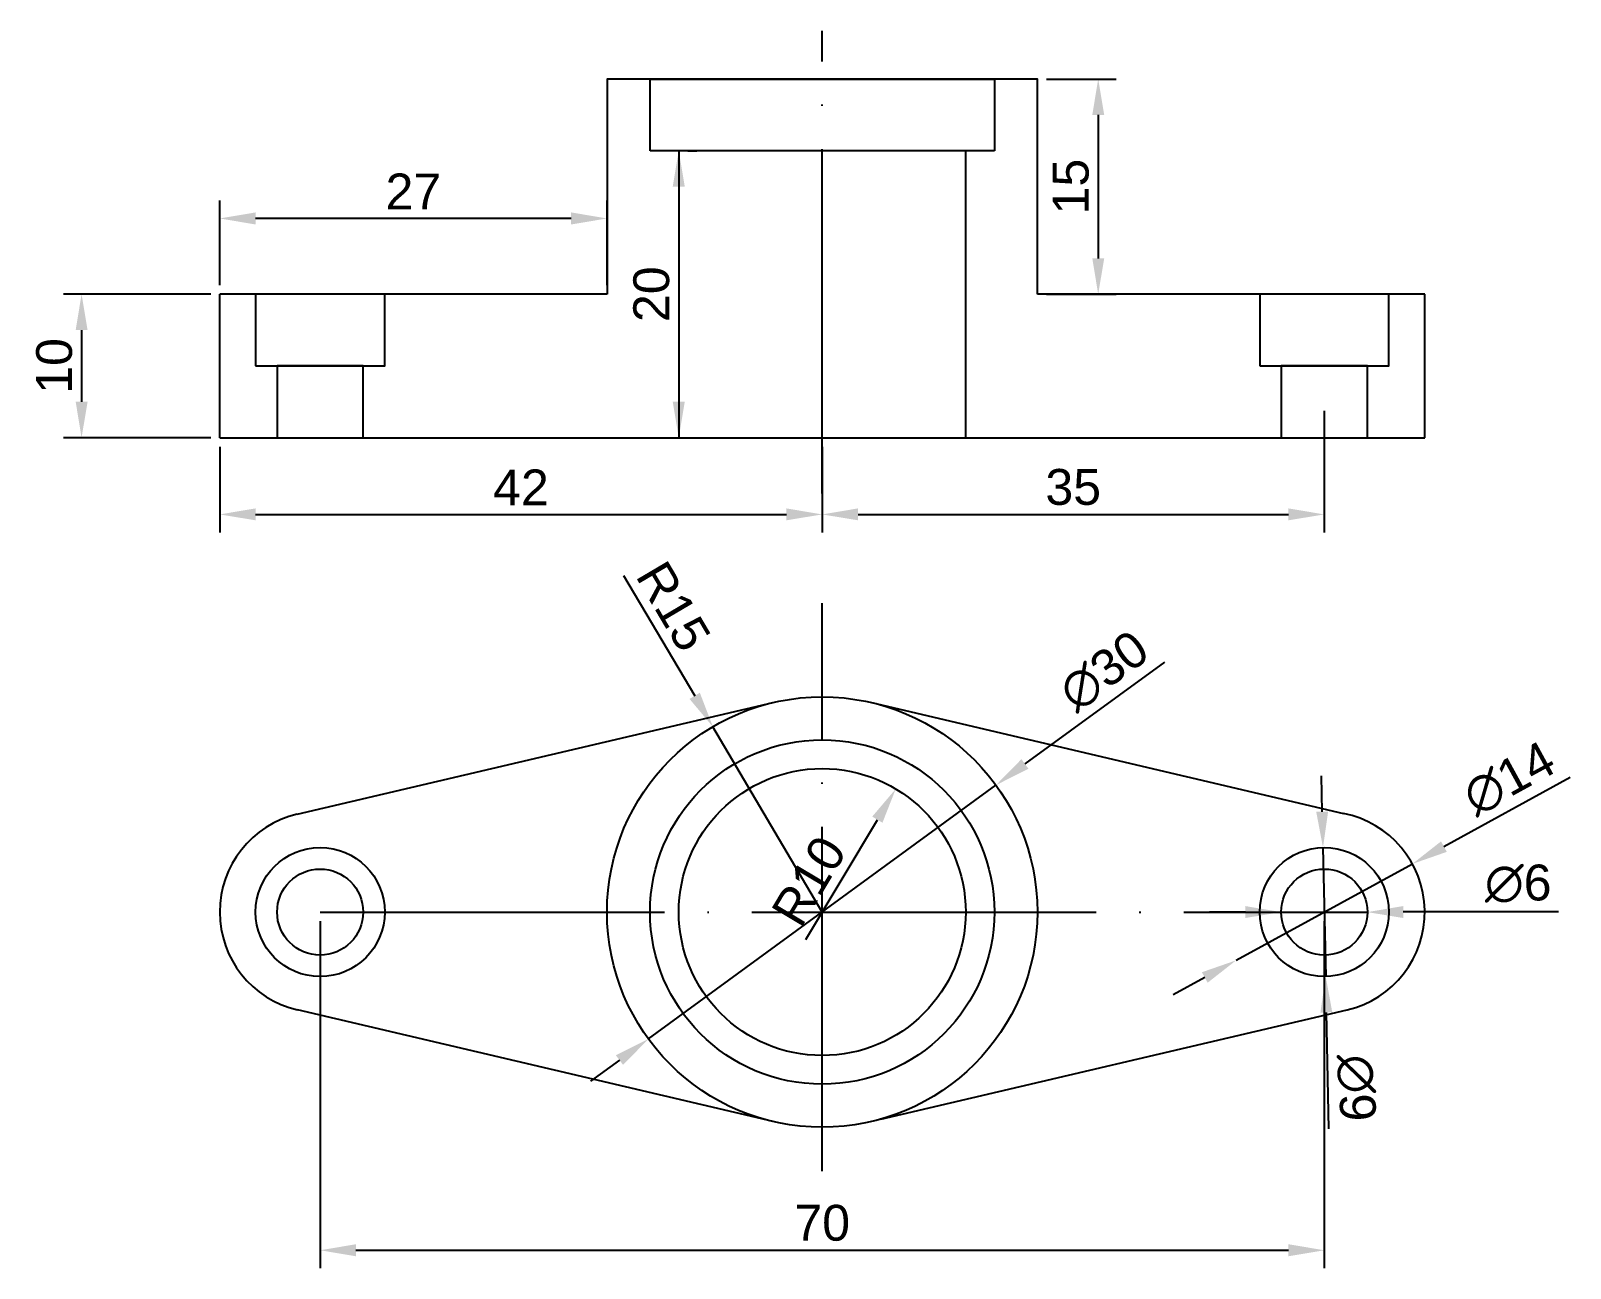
# Model space of a CAD drawing. Header units: millimetres. Extents: x 2279 to 2386, y 2074 to 2160.
import ezdxf

# ---------------------------------------------------------------- set-up
doc = ezdxf.new("R2010")
doc.units = ezdxf.units.MM
doc.linetypes.add('ACAD_ISO04W100', pattern=[30, 24, -3, 0, -3])
doc.layers.add('Cotas', color=5, linetype='Continuous')
doc.layers.add('Ocultas', color=7, linetype='ACAD_ISO04W100', transparency=0.45)
doc.styles.get("Standard").update_dxf_attribs({"font": 'arial.ttf'})
doc.dimstyles.new('ISO-25', dxfattribs={"dimtxt": 2.5, "dimasz": 2.5, "dimexe": 1.25, "dimexo": 0.625, "dimtad": 1, "dimtxsty": 'Standard', "dimcen": 2.5, "dimadec": 0, "dimazin": 0, "dimtfac": 1, "dimtmove": 0, "dimatfit": 3, "dimfxl": 1, "dimarcsym": 0})

# ---------------------------------------------------------------- blocks, each defined once
blk = doc.blocks.new('*D51')
at = {"layer": 'Cotas', "color": 0, "lineweight": -2, "transparency": 16777216}
for p, q in [((2291.14, 2141.42), (2280.88, 2141.42)), ((2282.13, 2138.92), (2282.13, 2133.92)), ((2291.14, 2131.42), (2280.88, 2131.42))]:
    blk.add_line(p, q, dxfattribs=at)
at = {"layer": 'Cotas', "color": 0, "transparency": 16777216}
for points in [[(2281.72, 2138.92), (2282.55, 2138.92), (2282.13, 2141.42)], [(2281.72, 2133.92), (2282.55, 2133.92), (2282.13, 2131.42)]]:
    blk.add_solid(points, dxfattribs=at)
at = {"layer": 'Defpoints', "color": 0, "transparency": 16777216}
for p in [(2291.76, 2141.42), (2282.13, 2131.42), (2291.76, 2131.42)]:
    blk.add_point(p, dxfattribs=at)
at = {"layer": 'Cotas', "color": 0, "transparency": 16777216, "insert": (2280.23, 2136.42), "char_height": 2.5, "attachment_point": 5, "rotation": 90}
blk.add_mtext('10', dxfattribs=at)
blk = doc.blocks.new('*D52')
at = {"layer": 'Cotas', "color": 0, "lineweight": -2, "transparency": 16777216}
for p, q in [((2349.39, 2156.42), (2354.25, 2156.42)), ((2353, 2153.92), (2353, 2143.92)), ((2349.39, 2141.42), (2354.25, 2141.42))]:
    blk.add_line(p, q, dxfattribs=at)
at = {"layer": 'Cotas', "color": 0, "transparency": 16777216}
for points in [[(2352.59, 2153.92), (2353.42, 2153.92), (2353, 2156.42)], [(2352.59, 2143.92), (2353.42, 2143.92), (2353, 2141.42)]]:
    blk.add_solid(points, dxfattribs=at)
at = {"layer": 'Defpoints', "color": 0, "transparency": 16777216}
for p in [(2348.76, 2156.42), (2348.76, 2141.42), (2353, 2141.42)]:
    blk.add_point(p, dxfattribs=at)
at = {"layer": 'Cotas', "color": 0, "transparency": 16777216, "insert": (2351.1, 2148.92), "char_height": 2.5, "attachment_point": 5, "rotation": 90}
blk.add_mtext('15', dxfattribs=at)
blk = doc.blocks.new('*D53')
at = {"layer": 'Cotas', "color": 0, "lineweight": -2, "transparency": 16777216}
for p, q in [((2324.39, 2151.42), (2325.01, 2151.42)), ((2323.76, 2148.92), (2323.76, 2133.92)), ((2324.39, 2131.42), (2325.01, 2131.42))]:
    blk.add_line(p, q, dxfattribs=at)
at = {"layer": 'Cotas', "color": 0, "transparency": 16777216}
for points in [[(2323.34, 2148.92), (2324.18, 2148.92), (2323.76, 2151.42)], [(2323.34, 2133.92), (2324.18, 2133.92), (2323.76, 2131.42)]]:
    blk.add_solid(points, dxfattribs=at)
at = {"layer": 'Defpoints', "color": 0, "transparency": 16777216}
for p in [(2323.76, 2151.42), (2323.76, 2131.42), (2323.76, 2131.42)]:
    blk.add_point(p, dxfattribs=at)
at = {"layer": 'Cotas', "color": 0, "transparency": 16777216, "insert": (2321.86, 2141.42), "char_height": 2.5, "attachment_point": 5, "rotation": 90}
blk.add_mtext('20', dxfattribs=at)
blk = doc.blocks.new('*D54')
at = {"layer": 'Cotas', "color": 0, "lineweight": -2, "transparency": 16777216}
for p, q in [((2291.76, 2142.04), (2291.76, 2147.95)), ((2318.76, 2142.04), (2318.76, 2147.95)), ((2316.26, 2146.7), (2294.26, 2146.7))]:
    blk.add_line(p, q, dxfattribs=at)
at = {"layer": 'Cotas', "color": 0, "transparency": 16777216}
for points in [[(2294.26, 2147.12), (2294.26, 2146.28), (2291.76, 2146.7)], [(2316.26, 2147.12), (2316.26, 2146.28), (2318.76, 2146.7)]]:
    blk.add_solid(points, dxfattribs=at)
at = {"layer": 'Defpoints', "color": 0, "transparency": 16777216}
for p in [(2291.76, 2146.7), (2291.76, 2141.42), (2318.76, 2141.42)]:
    blk.add_point(p, dxfattribs=at)
at = {"layer": 'Cotas', "color": 0, "transparency": 16777216, "insert": (2305.26, 2148.58), "char_height": 2.5, "attachment_point": 5}
blk.add_mtext('27', dxfattribs=at)
blk = doc.blocks.new('*D55')
at = {"layer": 'Cotas', "color": 0, "lineweight": -2, "transparency": 16777216}
for p, q in [((2291.76, 2130.79), (2291.76, 2124.82)), ((2333.76, 2130.79), (2333.76, 2124.82)), ((2294.26, 2126.07), (2331.26, 2126.07))]:
    blk.add_line(p, q, dxfattribs=at)
at = {"layer": 'Cotas', "color": 0, "transparency": 16777216}
for points in [[(2294.26, 2126.49), (2294.26, 2125.66), (2291.76, 2126.07)], [(2331.26, 2126.49), (2331.26, 2125.66), (2333.76, 2126.07)]]:
    blk.add_solid(points, dxfattribs=at)
at = {"layer": 'Defpoints', "color": 0, "transparency": 16777216}
for p in [(2291.76, 2131.42), (2333.76, 2131.42), (2333.76, 2126.07)]:
    blk.add_point(p, dxfattribs=at)
at = {"layer": 'Cotas', "color": 0, "transparency": 16777216, "insert": (2312.76, 2127.95), "char_height": 2.5, "attachment_point": 5}
blk.add_mtext('42', dxfattribs=at)
blk = doc.blocks.new('*D56')
at = {"layer": 'Cotas', "color": 0, "lineweight": -2, "transparency": 16777216}
blk.add_line((2332.63, 2096.45), (2337.61, 2104.79), dxfattribs=at)
at = {"layer": 'Cotas', "color": 0, "transparency": 16777216}
blk.add_solid([(2337.25, 2105.01), (2337.96, 2104.58), (2338.89, 2106.94)], dxfattribs=at)
at = {"layer": 'Defpoints', "color": 0, "transparency": 16777216}
for p in [(2338.89, 2106.94), (2333.76, 2098.35)]:
    blk.add_point(p, dxfattribs=at)
at = {"layer": 'Cotas', "color": 0, "transparency": 16777216, "insert": (2332.84, 2100.52), "char_height": 2.5, "attachment_point": 5, "rotation": 59.1708}
blk.add_mtext('R10', dxfattribs=at)
blk = doc.blocks.new('*D57')
at = {"layer": 'Cotas', "color": 0, "lineweight": -2, "transparency": 16777216}
for p, q in [((2319.92, 2121.82), (2324.87, 2113.43)), ((2333.76, 2098.35), (2326.14, 2111.27))]:
    blk.add_line(p, q, dxfattribs=at)
at = {"layer": 'Cotas', "color": 0, "transparency": 16777216}
blk.add_solid([(2325.23, 2113.64), (2324.51, 2113.21), (2326.14, 2111.27)], dxfattribs=at)
at = {"layer": 'Defpoints', "color": 0, "transparency": 16777216}
for p in [(2326.14, 2111.27), (2333.76, 2098.35)]:
    blk.add_point(p, dxfattribs=at)
at = {"layer": 'Cotas', "color": 0, "transparency": 16777216, "insert": (2323.39, 2119.66), "char_height": 2.5, "attachment_point": 5, "rotation": 300.5442}
blk.add_mtext('R15', dxfattribs=at)
blk = doc.blocks.new('*D58')
at = {"layer": 'Cotas', "color": 0, "lineweight": -2, "transparency": 16777216}
for p, q in [((2357.62, 2115.78), (2347.89, 2108.68)), ((2321.65, 2089.51), (2345.87, 2107.2)), ((2319.63, 2088.03), (2317.61, 2086.56))]:
    blk.add_line(p, q, dxfattribs=at)
at = {"layer": 'Cotas', "color": 0, "transparency": 16777216}
for points in [[(2347.65, 2109.01), (2348.14, 2108.34), (2345.87, 2107.2)], [(2319.38, 2088.37), (2319.88, 2087.7), (2321.65, 2089.51)]]:
    blk.add_solid(points, dxfattribs=at)
at = {"layer": 'Defpoints', "color": 0, "transparency": 16777216}
for p in [(2345.87, 2107.2), (2321.65, 2089.51)]:
    blk.add_point(p, dxfattribs=at)
at = {"layer": 'Cotas', "color": 0, "transparency": 16777216, "insert": (2353.41, 2115.15), "char_height": 2.5, "attachment_point": 5, "rotation": 36.1446}
blk.add_mtext('∅30', dxfattribs=at)
blk = doc.blocks.new('*D59')
at = {"layer": 'Cotas', "color": 0, "lineweight": -2, "transparency": 16777216}
for p, q in [((2368.61, 2105.35), (2368.56, 2107.85)), ((2368.67, 2102.85), (2368.86, 2093.86)), ((2369.08, 2083.24), (2368.91, 2091.36))]:
    blk.add_line(p, q, dxfattribs=at)
at = {"layer": 'Cotas', "color": 0, "transparency": 16777216}
for points in [[(2369.03, 2105.36), (2368.2, 2105.34), (2368.67, 2102.85)], [(2369.32, 2091.36), (2368.49, 2091.35), (2368.86, 2093.86)]]:
    blk.add_solid(points, dxfattribs=at)
at = {"layer": 'Defpoints', "color": 0, "transparency": 16777216}
for p in [(2368.67, 2102.85), (2368.86, 2093.86)]:
    blk.add_point(p, dxfattribs=at)
at = {"layer": 'Cotas', "color": 0, "transparency": 16777216, "insert": (2370.99, 2086.09), "char_height": 2.5, "attachment_point": 5, "rotation": 271.2003}
blk.add_mtext('∅9', dxfattribs=at)
blk = doc.blocks.new('*D60')
at = {"layer": 'Cotas', "color": 0, "lineweight": -2, "transparency": 16777216}
for p, q in [((2363.26, 2098.35), (2360.76, 2098.35)), ((2365.76, 2098.35), (2371.76, 2098.35)), ((2385.09, 2098.36), (2374.26, 2098.36))]:
    blk.add_line(p, q, dxfattribs=at)
at = {"layer": 'Cotas', "color": 0, "transparency": 16777216}
for points in [[(2363.26, 2098.77), (2363.26, 2097.94), (2365.76, 2098.35)], [(2374.26, 2098.77), (2374.26, 2097.94), (2371.76, 2098.35)]]:
    blk.add_solid(points, dxfattribs=at)
at = {"layer": 'Defpoints', "color": 0, "transparency": 16777216}
for p in [(2365.76, 2098.35), (2371.76, 2098.35)]:
    blk.add_point(p, dxfattribs=at)
at = {"layer": 'Cotas', "color": 0, "transparency": 16777216, "insert": (2382.28, 2100.33), "char_height": 2.5, "attachment_point": 5, "rotation": 0.0083}
blk.add_mtext('∅6', dxfattribs=at)
blk = doc.blocks.new('*D61')
at = {"layer": 'Cotas', "color": 0, "lineweight": -2, "transparency": 16777216}
for p, q in [((2385.9, 2107.73), (2377.1, 2102.91)), ((2362.62, 2094.99), (2374.9, 2101.71)), ((2360.43, 2093.79), (2358.23, 2092.59))]:
    blk.add_line(p, q, dxfattribs=at)
at = {"layer": 'Cotas', "color": 0, "transparency": 16777216}
for points in [[(2376.9, 2103.28), (2377.3, 2102.55), (2374.9, 2101.71)], [(2360.23, 2094.16), (2360.63, 2093.43), (2362.62, 2094.99)]]:
    blk.add_solid(points, dxfattribs=at)
at = {"layer": 'Defpoints', "color": 0, "transparency": 16777216}
for p in [(2374.9, 2101.71), (2362.62, 2094.99)]:
    blk.add_point(p, dxfattribs=at)
at = {"layer": 'Cotas', "color": 0, "transparency": 16777216, "insert": (2381.65, 2107.65), "char_height": 2.5, "attachment_point": 5, "rotation": 28.6821}
blk.add_mtext('∅14', dxfattribs=at)
blk = doc.blocks.new('*D62')
at = {"layer": 'Cotas', "color": 0, "lineweight": -2, "transparency": 16777216}
for p, q in [((2298.76, 2097.73), (2298.76, 2073.53)), ((2368.76, 2097.73), (2368.76, 2073.53)), ((2301.26, 2074.78), (2366.26, 2074.78))]:
    blk.add_line(p, q, dxfattribs=at)
at = {"layer": 'Cotas', "color": 0, "transparency": 16777216}
for points in [[(2301.26, 2075.2), (2301.26, 2074.36), (2298.76, 2074.78)], [(2366.26, 2075.2), (2366.26, 2074.36), (2368.76, 2074.78)]]:
    blk.add_solid(points, dxfattribs=at)
at = {"layer": 'Defpoints', "color": 0, "transparency": 16777216}
for p in [(2298.76, 2098.35), (2368.76, 2098.35), (2368.76, 2074.78)]:
    blk.add_point(p, dxfattribs=at)
at = {"layer": 'Cotas', "color": 0, "transparency": 16777216, "insert": (2333.76, 2076.68), "char_height": 2.5, "attachment_point": 5}
blk.add_mtext('70', dxfattribs=at)
blk = doc.blocks.new('*D63')
at = {"layer": 'Cotas', "color": 0, "lineweight": -2, "transparency": 16777216}
for p, q in [((2368.76, 2133.29), (2368.76, 2124.82)), ((2333.76, 2130.79), (2333.76, 2124.82)), ((2336.26, 2126.07), (2366.26, 2126.07))]:
    blk.add_line(p, q, dxfattribs=at)
at = {"layer": 'Cotas', "color": 0, "transparency": 16777216}
for points in [[(2336.26, 2126.49), (2336.26, 2125.66), (2333.76, 2126.07)], [(2366.26, 2126.49), (2366.26, 2125.66), (2368.76, 2126.07)]]:
    blk.add_solid(points, dxfattribs=at)
at = {"layer": 'Defpoints', "color": 0, "transparency": 16777216}
for p in [(2368.76, 2133.92), (2333.76, 2131.42), (2368.76, 2126.07)]:
    blk.add_point(p, dxfattribs=at)
at = {"layer": 'Cotas', "color": 0, "transparency": 16777216, "insert": (2351.26, 2127.97), "char_height": 2.5, "attachment_point": 5}
blk.add_mtext('35', dxfattribs=at)

msp = doc.modelspace()

# ---------------------------------------------------------------- linework, layer by layer
for p, q in [((2321.762, 2151.419), (2321.762, 2156.419)), ((2321.762, 2156.419), (2345.762, 2156.419)), ((2345.762, 2156.419), (2345.762, 2151.419)), ((2345.762, 2151.419), (2321.762, 2151.419)), ((2291.762, 2131.419), (2291.762, 2141.419)), ((2318.762, 2141.419), (2291.762, 2141.419)), ((2375.762, 2141.419), (2348.762, 2141.419)), ((2375.762, 2131.419), (2375.762, 2141.419)), ((2291.762, 2131.419), (2375.762, 2131.419)), ((2297.162, 2105.169), (2330.333, 2112.957)), ((2337.192, 2112.957), (2370.098, 2105.226)), ((2330.333, 2083.751), (2297.173, 2091.537)), ((2337.852, 2083.923), (2370.358, 2091.539))]:
    msp.add_line(p, q)
msp.add_lwpolyline([(2348.762, 2141.419), (2348.762, 2156.419), (2318.762, 2156.419), (2318.762, 2141.419)])
for points in [[(2343.762, 2151.419), (2323.762, 2151.419), (2323.762, 2131.419), (2343.762, 2131.419)], [(2294.262, 2136.419), (2303.262, 2136.419), (2303.262, 2141.419), (2294.262, 2141.419)], [(2364.262, 2136.419), (2373.262, 2136.419), (2373.262, 2141.419), (2364.262, 2141.419)], [(2295.762, 2131.419), (2301.762, 2131.419), (2301.762, 2136.419), (2295.762, 2136.419)], [(2365.762, 2131.419), (2371.762, 2131.419), (2371.762, 2136.419), (2365.762, 2136.419)]]:
    msp.add_lwpolyline(points, close=True)
for centre, radius in [((2333.762, 2098.354), 15), ((2333.762, 2098.354), 12), ((2333.762, 2098.354), 10), ((2298.762, 2098.354), 4.5), ((2368.762, 2098.354), 4.5), ((2298.762, 2098.354), 3), ((2368.762, 2098.354), 3)]:
    msp.add_circle(centre, radius)
for centre, start, end in [((2298.762, 2098.354), 103.21298, 256.88022), ((2368.762, 2098.354), 283.1862, 78.99704)]:
    msp.add_arc(centre, 7, start, end)
at = {"layer": 'Ocultas'}
for p, q in [((2333.762, 2127.539), (2333.762, 2159.781)), ((2333.762, 2080.293), (2333.762, 2119.887)), ((2298.762, 2098.354), (2368.762, 2098.354))]:
    msp.add_line(p, q, dxfattribs=at)

# ---------------------------------------------------------------- dimensions: what is measured, and where the dimension line sits
at = {"layer": 'Cotas'}
for base, p1, p2, picture, middle in [((2353.005, 2141.419), (2348.762, 2156.419), (2348.762, 2141.419), '*D52', (2351.103, 2148.919)), ((2323.762, 2131.419), (2323.762, 2151.419), (2323.762, 2131.419), '*D53', (2321.86, 2141.419)), ((2282.132, 2131.419), (2291.762, 2141.419), (2291.762, 2131.419), '*D51', (2280.231, 2136.419))]:
    dim = msp.add_linear_dim(base=base, p1=p1, p2=p2, angle=90, dimstyle='ISO-25', dxfattribs=at)
    dim.commit()
    dim.dimension.update_dxf_attribs({"geometry": picture, "text_midpoint": middle})
for base, p1, p2, picture, middle in [((2291.762, 2146.7), (2318.762, 2141.419), (2291.762, 2141.419), '*D54', (2305.262, 2148.58)), ((2368.762, 2126.072), (2333.762, 2131.419), (2368.762, 2133.919), '*D63', (2351.262, 2127.975)), ((2333.762, 2126.072), (2291.762, 2131.419), (2333.762, 2131.419), '*D55', (2312.762, 2127.952)), ((2368.762, 2074.779), (2298.762, 2098.354), (2368.762, 2098.354), '*D62', (2333.762, 2076.68))]:
    dim = msp.add_linear_dim(base=base, p1=p1, p2=p2, dimstyle='ISO-25', dxfattribs=at)
    dim.commit()
    dim.dimension.update_dxf_attribs({"geometry": picture, "text_midpoint": middle})
dim = msp.add_radius_dim(center=(2333.762, 2098.354), mpoint=(2326.139, 2111.273), dimstyle='ISO-25', dxfattribs=at)
dim.commit()
dim.dimension.update_dxf_attribs({"geometry": '*D57', "text_midpoint": (2323.395, 2119.664)})
for p1, p2, picture, middle in [((2321.649, 2089.507), (2345.875, 2107.202), '*D58', (2354.576, 2113.558)), ((2365.762, 2098.354), (2371.762, 2098.355), '*D60', (2382.282, 2098.356))]:
    dim = msp.add_diameter_dim_2p(p1=p1, p2=p2, dimstyle='ISO-25', dxfattribs=at)
    dim.commit()
    dim.dimension.update_dxf_attribs({"geometry": picture, "text_midpoint": middle, "dimtype": 163})
for p1, p2, picture, middle in [((2362.621, 2094.995), (2374.903, 2101.714), '*D61', (2381.651, 2107.653)), ((2368.667, 2102.853), (2368.856, 2093.855), '*D59', (2370.99, 2086.091))]:
    dim = msp.add_diameter_dim_2p(p1=p1, p2=p2, dimstyle='ISO-25', dxfattribs=at)
    dim.commit()
    dim.dimension.update_dxf_attribs({"geometry": picture, "text_midpoint": middle})
dim = msp.add_radius_dim(center=(2333.762, 2098.354), mpoint=(2338.886, 2106.941), dimstyle='ISO-25', dxfattribs=at)
dim.commit()
dim.dimension.update_dxf_attribs({"geometry": '*D56', "text_midpoint": (2334.475, 2099.55), "dimtype": 164})

doc.saveas('drawing.dxf')
